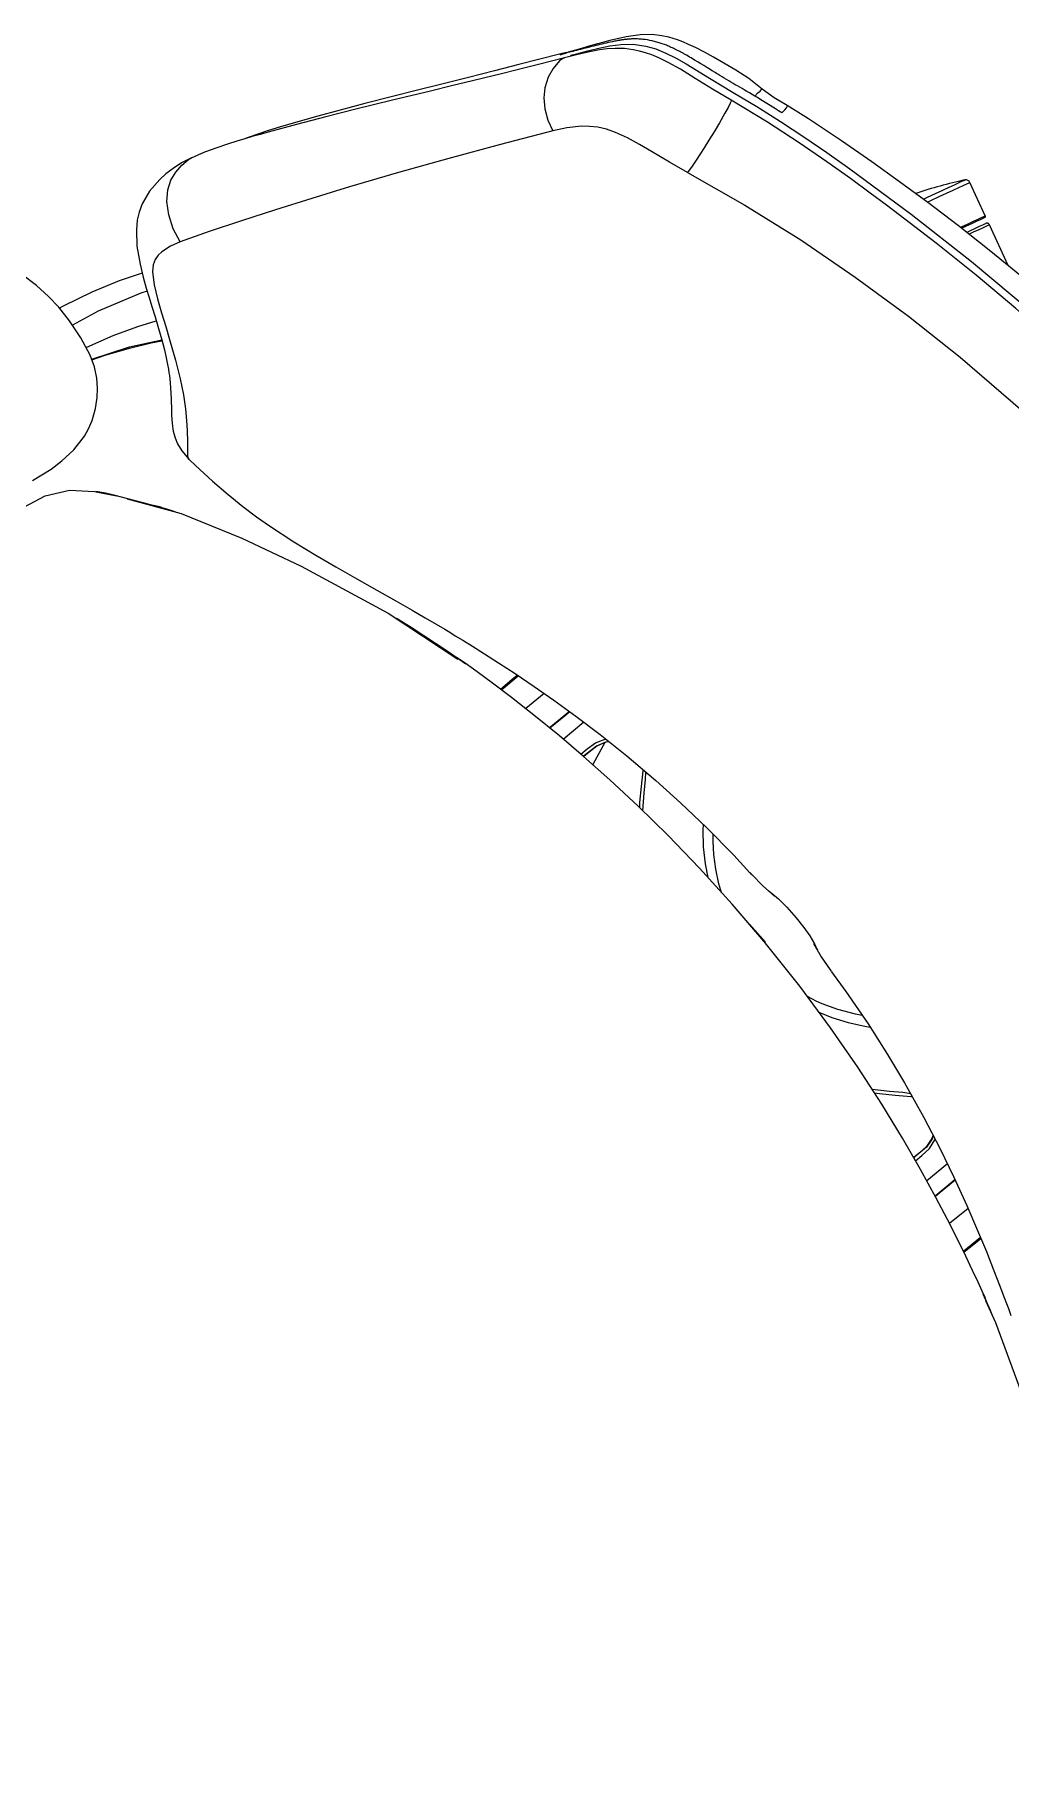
# Model space of a CAD drawing. Extents: x -15 to 8521, y -5327 to 1905.
# Drawn here: x 460.86 to 487.98, y 1236.62 to 1284.56 of the extents above; entities that cross this region are included whole.
import ezdxf

# ---------------------------------------------------------------- set-up
doc = ezdxf.new("R2010")
doc.units = 0
doc.layers.add('AR-MOB', color=2, linetype='Continuous')

# ---------------------------------------------------------------- blocks, each defined once
blk = doc.blocks.new('CAD-GIR-TELA')
at = {"color": 1, "linetype": 'Continuous'}
for p, q in [((-0.1154032436404577, 0.3756254227564568), (-0.1252364881761423, 0.3782101589799822)), ((-0.1127301021231233, 0.3749121335754353), (-0.1127300341793216, 0.3749123826983123)), ((-0.1007534513430528, 0.3717639679557578), (-0.1127301021231233, 0.3749121335754353)), ((-0.1007528738202836, 0.3717640811901219), (-0.1127300341793216, 0.3749123826983123)), ((-0.1964169620066514, 0.3420543808038019), (-0.1973052612461288, 0.3417538458766103)), ((-0.2250081719705577, 0.3128778524605877), (-0.2243248003919689, 0.3145944798625351)), ((-0.224890947496533, 0.3131293777737483), (-0.2250081493173184, 0.3128778524605877)), ((-0.2243248003919689, 0.3145944798625351), (-0.2241398140108686, 0.3150591879234526)), ((0.01881182321403685, 0.2092578268939178), (0.01954467152086181, 0.209238100750099)), ((-0.09085921655787388, 0.1966699657459685), (-0.09085921655787388, 0.1900465565022387)), ((-0.0776581464103856, 0.2001176018434307), (-0.07765811243803, 0.1926032095939263)), ((-0.06958580551849991, 0.201015764170279), (-0.06697453750621207, 0.1945635488559674)), ((-0.005117125702781777, 0.1999758272718282), (0.001583335953228016, 0.2002067205316962)), ((0.08123604386469196, 0.2001074556769709), (0.08123600989279112, 0.1927093367030466)), ((0.09443711401195287, 0.196673612030736), (0.09443711401195287, 0.1900571556229806))]:
    blk.add_line(p, q, dxfattribs=at)
at = {"color": 1, "linetype": 'Continuous', "flags": 128}
for points in [[(-0.09469449627499671, 0.3729732869674081), (-0.1067777950618165, 0.3705615564886102), (-0.118019573410038, 0.368081158179848), (-0.1283622212461069, 0.3656328516767644), (-0.1378260931815021, 0.3632577651665088), (-0.1470587548049025, 0.3607984518639569), (-0.1568713559538537, 0.3580369277219688), (-0.1673986278144639, 0.3548011155262429), (-0.1740321379331817, 0.3525550076401487)], [(-0.2230371203374943, 0.3149997377299769), (-0.2222625918004724, 0.3166616030039222), (-0.2209349385591395, 0.3194749224276165), (-0.2195684218861516, 0.322279318674191), (-0.2180971822724587, 0.3250891050624887), (-0.2164507400725597, 0.3277788360187515), (-0.2143613995469877, 0.3303761870106428), (-0.2117154692421082, 0.3327701617017738), (-0.209369779435292, 0.3343835835503342), (-0.2067169642232329, 0.3358361841219448), (-0.2038163945521774, 0.337127601042539), (-0.2007795536858339, 0.3382759751111735), (-0.1935930207939691, 0.3407187329312364), (-0.1863543982231022, 0.343322719707885), (-0.1791210525434508, 0.3459151108586411), (-0.1717943304263372, 0.3483622850003485), (-0.1644168208515566, 0.3506534844391354), (-0.1569600443415311, 0.3528137802018136), (-0.1494419491816643, 0.3548670203103939), (-0.1288834466420212, 0.359998104933311), (-0.1080827496291477, 0.3646012491290094), (-0.08633711715674508, 0.368643726958453)], [(-0.1299292379706003, 0.3652998626025692), (-0.1296066328666257, 0.3665271638865306), (-0.1289824284024235, 0.3689018653876701), (-0.1284218073276406, 0.3710346442067021), (-0.1279315866356683, 0.372899591368423), (-0.1275177113082009, 0.3744741044793045), (-0.1271852091597339, 0.3757390688892883), (-0.1269381114866519, 0.3766790841473266), (-0.1267794190757741, 0.3772827811276329), (-0.1267110683277224, 0.3775428446228943), (-0.1267082147157907, 0.3775536928656038)], [(-0.1252364881761423, 0.3782101589799822), (-0.1252478799699475, 0.378166811299252), (-0.1253388331122096, 0.3778207997938807), (-0.1255196862819048, 0.3771327854401534), (-0.1257882992933901, 0.3761108761045762), (-0.1261415467288316, 0.3747670524226123), (-0.1265752614201574, 0.3731170318965269), (-0.1270843703080118, 0.371180200951585), (-0.1276629170147316, 0.3689792525628945), (-0.1283040959274331, 0.3665400051240795), (-0.1285341851958037, 0.3656646716913201)], [(-0.1173137126718302, 0.3683574147844411), (-0.1172511370909888, 0.3685954420589042), (-0.1167420282035891, 0.3705322730197622), (-0.116308302193147, 0.3721822935458476), (-0.1159550660763671, 0.3735261172273567), (-0.1156864417459929, 0.3745480265633887), (-0.115505599895414, 0.3752360409166613), (-0.1154146467531518, 0.3755820750602652), (-0.1154032436404577, 0.3756254227564568)], [(-0.1151280288470389, 0.3751539203694847), (-0.115154232219993, 0.3750542252137166), (-0.1152703243169526, 0.3746125725006095), (-0.1154777998572172, 0.3738232549912937), (-0.1157741676004207, 0.372695807403943), (-0.1161558039314059, 0.371243931562276), (-0.116618077362773, 0.3694852700355113), (-0.1168898723713028, 0.3684512894824366)], [(-0.1151264321815688, 0.3688327672721243), (-0.1148993210786102, 0.3696967995083469), (-0.1144824902382879, 0.3712825458874249), (-0.11414790449885, 0.3725554143320551), (-0.1138996291422245, 0.3734999138391686), (-0.113740698927586, 0.3741045393808236), (-0.113673038936895, 0.3743619530955584)], [(-0.1127301021231233, 0.3749121335754353), (-0.1127995173051204, 0.3746480614381653), (-0.1129625693959042, 0.3740277636848077), (-0.1132172653874477, 0.3730587820241453), (-0.1135605251968173, 0.3717529385344278), (-0.1139881589888319, 0.3701260639377324), (-0.1142945823021364, 0.3689603417446961)], [(-0.1127301021231233, 0.3749121335754353), (-0.112879554275878, 0.3749360948318099), (-0.1130307955754688, 0.374930432898509), (-0.113178028248285, 0.3748953742770027), (-0.1133155790280398, 0.3748323004365375), (-0.1134381823405874, 0.374743589411537), (-0.1135411047841899, 0.374632661002579), (-0.1136204170254587, 0.3745037956118722), (-0.113673038936895, 0.3743619530955584)], [(0.001793067785456515, 0.3738249309349158), (-0.008440534938017663, 0.3737308297527306), (-0.0175429400972007, 0.373479712102835), (-0.02551266534260321, 0.3731309375830278), (-0.03235018520035737, 0.372734421729092), (-0.03805730263820806, 0.3723341916461322), (-0.0426912023992827, 0.3719629959109625), (-0.04721888162907817, 0.3715604331137001), (-0.05179856563950125, 0.3711132543558051), (-0.05642964292019315, 0.3706202593152739), (-0.07326366677239093, 0.3684852157261957), (-0.09008352165596989, 0.3658244285365981), (-0.1042830947374114, 0.3631783396899664), (-0.1182023629644391, 0.3602526197460065), (-0.1308435141288555, 0.3573433420328911), (-0.1351482635989214, 0.3563067343375224), (-0.1405913542050712, 0.3549627747679551), (-0.1472114908547155, 0.3532699727493309), (-0.1549940544807669, 0.3511780050816924), (-0.1639153329194869, 0.3486153050475878), (-0.1739364061288597, 0.3454604810203818), (-0.1850353850800275, 0.3415523946114263)], [(-0.1819499309438015, 0.3501411482639014), (-0.1866185835942815, 0.3491311516204405), (-0.1907072853703085, 0.3478029322059228), (-0.1943012029273632, 0.3465375827854587), (-0.1974262452399671, 0.3453613747064992), (-0.2000695823896876, 0.3442893686706157), (-0.2026862745162816, 0.3431365782967077), (-0.2045784328900027, 0.3422259370895517), (-0.206131906300925, 0.3414183882014186), (-0.2074572041592546, 0.3406645596451199), (-0.2085603734242341, 0.3399743484646933), (-0.2095778891077771, 0.3392757349906788), (-0.2111211484077558, 0.3380696546014406), (-0.2130748292322551, 0.3361989096192701), (-0.2151491996382902, 0.3335727280959873), (-0.2171696458954102, 0.33016033182912), (-0.2192855748187412, 0.3259928840161592), (-0.2216048574057368, 0.3208976959781467)], [(-0.1817841271567886, 0.3473010819011506), (-0.1818852491185226, 0.348543421263912), (-0.1819431026619895, 0.349331108120623), (-0.1819683435173829, 0.3497894522038223), (-0.1819713556699298, 0.3500407963224461), (-0.1819417664530647, 0.3500625834053608)], [(-0.1740446281326058, 0.3525985138621763), (-0.1779689416082419, 0.351163352012918), (-0.1819499422629178, 0.3501411709171407)], [(-0.177292613477448, 0.3194041710371494), (-0.1601585218120363, 0.3258944344725023), (-0.1428227071214678, 0.3317754069530565), (-0.1252393644410859, 0.3369029358882472), (-0.1074780504923183, 0.3414216721134835), (-0.08955182169324871, 0.3453024227424066), (-0.06693295068293992, 0.3491766508368528), (-0.04412830911155652, 0.3519391261920646), (-0.02119832457606208, 0.3535873802088645), (0.0017915220780651, 0.3541324423067636)], [(-0.1734273651852618, 0.3501818235272367), (-0.1744238411527022, 0.3498504197996226), (-0.1754193319495698, 0.3495158453788463)], [(-0.1734273651852618, 0.3501818235272367), (-0.1735405810168231, 0.3513684722011021), (-0.1736705561477265, 0.3520411993531525), (-0.1738024110372862, 0.3524080014367428), (-0.1739416603829795, 0.3525883223896926), (-0.1740386944397869, 0.3525745525907951)], [(-0.1863028067725736, 0.3456509934312635), (-0.1869871635226446, 0.3453977921899423), (-0.1876564369019889, 0.3451508190705681)], [(-0.1849631276209038, 0.3461460041194186), (-0.1856332276454395, 0.3458987139338205), (-0.1863028067725736, 0.3456509934312635)], [(-0.1833765545961796, 0.3467264872110718), (-0.1841717038821571, 0.3464365061140597), (-0.1849631276209038, 0.3461460041194186)], [(-0.1817841271567886, 0.3473010819011506), (-0.1825815298941507, 0.3470144073698975), (-0.1833765545961796, 0.3467264872110718)], [(-0.1801934096176865, 0.3478665042762259), (-0.1809892836336076, 0.3475846537130565), (-0.1817841271567886, 0.3473010819011506)], [(-0.1786076972255159, 0.3484221202043045), (-0.1794003779102695, 0.3481453200643045), (-0.1801934096176865, 0.3478665042762259)], [(-0.1754193319495698, 0.3495158453788463), (-0.1770146809446942, 0.3489726177499506), (-0.1786077085446323, 0.3484221428575438)], [(-0.1850353737609112, 0.3415523946109715), (-0.1906976261302589, 0.3394866529843057), (-0.1960785035128083, 0.3376455311909012), (-0.2006678099503461, 0.3360761364615428), (-0.2042902409561975, 0.3346753991163496), (-0.2068870937189331, 0.3334843114994328), (-0.2087750735906866, 0.3324710309429975), (-0.2103828335225444, 0.3314824137187316), (-0.2117380716360913, 0.3305378236150318), (-0.2132006824856489, 0.3293785560126707), (-0.2149570792435043, 0.327737571913076), (-0.2166637190041456, 0.3257895982965238), (-0.2179765606510955, 0.3239701503516699), (-0.2191199748631334, 0.3221173423507935), (-0.2204314802854697, 0.3197095525702025), (-0.2219095142093011, 0.3167298178645979), (-0.2235668499588428, 0.313223773368918)], [(-0.2007952372164254, 0.3405445495022832), (-0.2012330624654624, 0.3403856306226771), (-0.2016689739987214, 0.340225081105018)], [(-0.1990617146284421, 0.3411548822527948), (-0.1999324845644423, 0.3408516749082082), (-0.2007951692723964, 0.3405443683241174)], [(-0.1973052612461288, 0.3417538458766103), (-0.1981869587027631, 0.3414546018680085), (-0.1990617146284421, 0.3411548822527948)], [(-0.1955363516362922, 0.3423532624397012), (-0.1959763850456966, 0.3422036744150319), (-0.1964169620066514, 0.3420543808038019)], [(-0.1938201998409568, 0.3429419893004706), (-0.1946815256867467, 0.3426455083072142), (-0.1955363516362922, 0.3423532624397012)], [(-0.1929838657276832, 0.3432324459890879), (-0.1934018629171987, 0.3430869118974442), (-0.1938201998409568, 0.3429419893004706)], [(-0.1916518188497776, 0.3437021818504036), (-0.1923163815110911, 0.3434667137594261), (-0.1929838657276832, 0.3432324459890879)], [(-0.1903267927511934, 0.3441771719813005), (-0.1909905740733393, 0.3439384199618871), (-0.1916518188497776, 0.3437021818504036)], [(-0.1889843845565338, 0.3446640974411821), (-0.1896539523488627, 0.3444205667597089), (-0.1903267927511934, 0.3441771719813005)], [(-0.1876564369019889, 0.3451508190705681), (-0.1883153829364801, 0.3449086925566007), (-0.1889843845565338, 0.3446640974411821)], [(-0.1850342074114906, 0.3415491786422535), (-0.1850330637000752, 0.3415516245904655), (-0.1848507157808399, 0.3413302433646095), (-0.1845736438651784, 0.3407945347748864), (-0.184020836258469, 0.3395242255141966), (-0.1833587648363846, 0.3378621564083915), (-0.1822970635078036, 0.3350485199030118), (-0.1812956843091342, 0.332285319832863), (-0.1803933661333303, 0.3296970279052402), (-0.1796060529529768, 0.3273397877792377), (-0.1789473334033573, 0.325262450527589), (-0.1783873351416787, 0.3233807893584526), (-0.1778586473317318, 0.3214957083882837), (-0.177292613477448, 0.3194041710371494)], [(-0.2082768016275622, 0.3373011729759128), (-0.2098120662806195, 0.3363922076973722), (-0.2112313067968898, 0.3354239507652892)], [(-0.2076354188832283, 0.3376467315279115), (-0.2079581938467072, 0.3374751525734609), (-0.2082768016275622, 0.3373011729759128)], [(-0.2069774353660705, 0.3379823477289392), (-0.2073091561749152, 0.3378154795082082), (-0.2076354188832283, 0.3376467315279115)], [(-0.20628233228922, 0.3383180318737686), (-0.2066320580086085, 0.3381512995415505), (-0.2069774353660705, 0.3379823477289392)], [(-0.2055808425657233, 0.3386414183169109), (-0.2059317233156435, 0.3384813444063184), (-0.20628233228922, 0.3383180318737686)], [(-0.2049114672549877, 0.3389381031424819), (-0.2052465172675966, 0.3387910743008433), (-0.2055808425657233, 0.3386414183169109)], [(-0.2042324440374159, 0.3392263403675315), (-0.2045746620513, 0.3390827313260161), (-0.2049114672549877, 0.3389381031424819)], [(-0.2038172664881586, 0.3393962433779052), (-0.2040258857400659, 0.3393114277605491), (-0.2042324440374159, 0.3392263403675315)], [(-0.2033981708630108, 0.3395637457310841), (-0.203608081032371, 0.3394803116284493), (-0.2038172664881586, 0.3393962433779052)], [(-0.2029699255911055, 0.3397315425131637), (-0.203184002928765, 0.3396480631045051), (-0.2033981708630108, 0.3395637457310841)], [(-0.20254443200065, 0.3398954212498211), (-0.2027569693127589, 0.33981388954453), (-0.2029699255911055, 0.3397315425131637)], [(-0.201668849430007, 0.3402247866920334), (-0.2021082939979806, 0.3400607267767555), (-0.2025444999444517, 0.339895647719004)], [(-0.2157728945383042, 0.330973452053513), (-0.2158799275555339, 0.3308306130325036), (-0.2159851713940952, 0.3306877287213865)], [(-0.2155587605766414, 0.3312528793208003), (-0.215665612399107, 0.3311144112985858), (-0.2157728945383042, 0.330973452053513)], [(-0.2153511264953067, 0.3315165890853677), (-0.2154547850027484, 0.3313859118788969), (-0.2155587605766414, 0.3312528793208003)], [(-0.2151410691192268, 0.3317747728206086), (-0.2152470829935282, 0.3316456356542403), (-0.2153511264953067, 0.3315165890853677)], [(-0.2149295396459365, 0.3320255054604786), (-0.215036617953956, 0.3318996975131085), (-0.2151410691192268, 0.3317747728206086)], [(-0.2147093813939591, 0.3322773931299707), (-0.2148205362875615, 0.3321513360610879), (-0.2149295396459365, 0.3320255054604786)], [(-0.2142145292307305, 0.3328134867451809), (-0.2144658507124859, 0.332546085404374), (-0.2147093813939591, 0.3322773931299707)], [(-0.2136937001798742, 0.3333397286069157), (-0.2139572287665032, 0.3330779212396919), (-0.2142145292307305, 0.3328134867451809)], [(-0.2127644652207437, 0.3341978498024218), (-0.2132403838970731, 0.3337703971892552), (-0.2136938134140109, 0.3333397512592455)], [(-0.2117656112332043, 0.3350204367702645), (-0.2122750032153817, 0.3346128688267527), (-0.2127644652207437, 0.3341978498024218)], [(-0.2112313067968898, 0.3354239507652892), (-0.2115011087951189, 0.3352231562853376), (-0.2117656565237667, 0.3350204594075876)], [(-0.2182789073785898, 0.3269329898716933), (-0.2185621394712598, 0.3263983230622216), (-0.2188431973761453, 0.3258571790092901)], [(-0.2180014278151248, 0.3274450995618281), (-0.2181409376169086, 0.3271892259026572), (-0.2182789073785898, 0.3269329898716933)], [(-0.2177155006509111, 0.3279580245784928), (-0.2178600835441102, 0.3277006788075596), (-0.2180014278151248, 0.3274450995618281)], [(-0.2175546793730518, 0.3282392183714364), (-0.2176357581242883, 0.3280981685284132), (-0.2177155006509111, 0.3279580245784928)], [(-0.2173887170449689, 0.3285233110659647), (-0.2174724908825283, 0.3283807211828389), (-0.2175546793730518, 0.3282392183714364)], [(-0.2172101173268857, 0.3288220115232434), (-0.2172998248413478, 0.3286728085090544), (-0.2173887170449689, 0.3285233110659647)], [(-0.217033193521047, 0.3291122870491563), (-0.2171210212911774, 0.3289688365489383), (-0.2172101173268857, 0.3288220115232434)], [(-0.2168822013279623, 0.3293557950773902), (-0.2169573010955901, 0.3292352187472716), (-0.217033193521047, 0.3291122870491563)], [(-0.2167308467783187, 0.329594660316161), (-0.2168071468670405, 0.3294749672554644), (-0.2168822013279623, 0.3293557950773902)], [(-0.2165630726497056, 0.3298525496384173), (-0.2166480694611437, 0.3297227783400558), (-0.2167308467783187, 0.329594660316161)], [(-0.2163883456701114, 0.3301138134547728), (-0.2164765131597051, 0.3299829097786642), (-0.2165630726497056, 0.3298525496384173)], [(-0.2161909483527324, 0.3304001029755455), (-0.2162905982181655, 0.3302567883629308), (-0.2163883456701114, 0.3301138134547728)], [(-0.2159851713940952, 0.3306877287213865), (-0.2160893734369438, 0.3305434628946387), (-0.2161909483527324, 0.3304001029755455)], [(-0.2209360936051326, 0.3215918705095646), (-0.2211894080808179, 0.3210556410222125), (-0.2214467085459546, 0.3205093332967408)], [(-0.2204220814862765, 0.3226700593609166), (-0.220682439409984, 0.3221259711144739), (-0.2209360936051326, 0.3215918705095646)], [(-0.2199218165435468, 0.3237020242813742), (-0.220175629264304, 0.3231807196079899), (-0.2204220814862765, 0.3226700593609166)], [(-0.2194045884559728, 0.3247488687243276), (-0.2196642669409812, 0.3242260013726082), (-0.2199218165435468, 0.3237020242813742)], [(-0.2188431973761453, 0.3258571790092901), (-0.2191240967551948, 0.3253068173667089), (-0.2194045884559728, 0.3247488687243276)], [(-0.2216048574057368, 0.3208976733412783), (-0.22284939359497, 0.3179746031764807), (-0.2241569809568773, 0.3150658689996817)], [(-0.2230256606151215, 0.317138608782443), (-0.2232609701652564, 0.3166324327694383), (-0.2234957135426612, 0.316127298567153)], [(-0.2225474545155066, 0.3181645946883691), (-0.2227887657179508, 0.3176474345600582), (-0.2230256606151215, 0.317138608782443)], [(-0.2219939674698708, 0.3193456720268841), (-0.2222724209007083, 0.3187522344628633), (-0.2225474545155066, 0.3181645946883691)], [(-0.2215701837947108, 0.3208863947811551), (-0.2217812376604797, 0.320469994242103), (-0.2219939674698708, 0.3193456720268841)], [(-0.2214467085459546, 0.3205093332967408), (-0.2217176429371648, 0.3199335609238005), (-0.2219939674698708, 0.3193456720268841)], [(-0.177292613477448, 0.3194041710371494), (-0.1826834558480641, 0.317352991867665), (-0.188107431789831, 0.3153636862020903), (-0.1917195920752874, 0.3140406984039146), (-0.1952639225103212, 0.3126314908199674), (-0.1986008679871247, 0.3110253162358276), (-0.2008519810199232, 0.3096489025178926), (-0.202812456154561, 0.3081322089633431), (-0.2044730305103712, 0.3065117436817673), (-0.2058773688352176, 0.3048275704272783), (-0.2081377674169289, 0.3013619520575048), (-0.2099752429255659, 0.2978434966248642)], [(-0.2235607803625044, 0.3132369996164925), (-0.2265769325670135, 0.3068814446683064), (-0.2292032726152229, 0.3013426562288259), (-0.2314623802794813, 0.2966016555069473), (-0.2333600080730776, 0.292635726903427), (-0.2349006402309897, 0.2894264577994363), (-0.2374952734985527, 0.2840406771852031), (-0.2401257354392783, 0.2786002023872243), (-0.24483425934568, 0.2688794036630497), (-0.2493767756488978, 0.2594316455592889), (-0.2530568903537187, 0.2516573709926888), (-0.2565972461034107, 0.2440408376387495), (-0.2599809024675324, 0.236569113646965), (-0.2609151878643843, 0.2344544982788648), (-0.2618153431858445, 0.2323871033618161), (-0.2626800548600841, 0.2303656832687011), (-0.2635498396102776, 0.2282863756599909), (-0.2645696427166513, 0.2257681330615924), (-0.2657117433730036, 0.2227852729843107), (-0.2669041671986179, 0.2193488248490212), (-0.2680153084575068, 0.215457271267951)], [(-0.2243942835168582, 0.3146227894799267), (-0.2252199052747983, 0.312852215260591), (-0.2276168694661465, 0.3077240974844244), (-0.2301679512208921, 0.3022814032224233), (-0.2331579679655533, 0.2959307175174217), (-0.236324749990672, 0.2892349941753309), (-0.2396203973901265, 0.2822895120443718), (-0.2427544534918979, 0.275681548528155), (-0.245652611186415, 0.2695327896958588), (-0.2489984005926544, 0.2623476722919804), (-0.2519815098085019, 0.2558476023941694), (-0.2546212346451284, 0.2499963210457281), (-0.2569290348562845, 0.2447617138027454), (-0.2589224397456746, 0.2400929365830962), (-0.2602153514160364, 0.2369485984422681), (-0.2613669414536162, 0.2340213610950741), (-0.2623736315313181, 0.2313020749102179), (-0.262782263908548, 0.2301213372757047)], [(-0.2234956002923809, 0.3161270494451855), (-0.2241940552410142, 0.3146258242704789), (-0.224890947496533, 0.3131293777737483)], [(-0.2235030513879792, 0.3132057231532599), (-0.2237139014382592, 0.3127766399015854), (-0.2237822748390954, 0.3116233059922706), (-0.2233008301177506, 0.3089880880424971), (-0.2223397524903703, 0.3063201441700585), (-0.2206226041905666, 0.3036942570756764), (-0.2186408402178586, 0.3017785111219382), (-0.2160838700606291, 0.3000291125063086), (-0.2131332149929221, 0.2986489166310093), (-0.2099752429255659, 0.2978434966248642)], [(-0.2099752429255659, 0.2978434966248642), (-0.2162956486556595, 0.2842127090939357), (-0.2223896680129656, 0.270685127100478), (-0.2282742641259574, 0.2573555086287342), (-0.233875197844327, 0.2443305696133393), (-0.2380752356923495, 0.2342149309642991), (-0.2420113599446267, 0.2244603871590698), (-0.2456917237564085, 0.2151664974976484), (-0.2490790263900635, 0.2064333194934989), (-0.2519682835450112, 0.1983258293835206)], [(-0.2679800686421459, 0.2156046851196152), (-0.2686366932975943, 0.2125722492396562), (-0.2689733286408682, 0.2097774103331176), (-0.2690585292687047, 0.2072348893975686), (-0.2689655378414955, 0.2049491933357785), (-0.2682585900013237, 0.2006703415067932), (-0.2668323740126652, 0.1968879724777253), (-0.2655931373835756, 0.1947857453933466), (-0.2641626183240078, 0.1929368328005694), (-0.2623248710399366, 0.1910746713060689), (-0.2586844124709842, 0.1883052884058998), (-0.2542820853932426, 0.1857826861273679), (-0.2509584227891537, 0.184182411263464), (-0.2480115272562671, 0.1828834866373654), (-0.2455236552145834, 0.1818330638529915), (-0.243094984243271, 0.1808259774302314), (-0.240305444896876, 0.1796714092279217), (-0.2372396715998093, 0.1783830157787634), (-0.2341847012696689, 0.1770533355861517), (-0.2316212538689797, 0.1758756101048675), (-0.2295404288568079, 0.1748513567363261), (-0.2278879397292712, 0.1739748116328883), (-0.2267133396348981, 0.1733110642826432), (-0.2258644360442759, 0.1728086478042314), (-0.225206316654976, 0.1724052583626872), (-0.2243945326395078, 0.1718903403516379), (-0.2234342703391121, 0.1712561256081244), (-0.2223753093719552, 0.1705253976911081), (-0.2198416210474079, 0.168646465580423), (-0.2173924765650099, 0.166714084897194), (-0.2163127250203161, 0.165869189964269), (-0.2153730721190641, 0.1651631480476681), (-0.2145554676455959, 0.1645890402683108), (-0.213821795550075, 0.164117254802477), (-0.2131448785621615, 0.1637232528264576), (-0.2126091020134027, 0.1634400660391293), (-0.2119471325224822, 0.1631239721509701), (-0.2108102408299146, 0.1626606342706509), (-0.2091321371556205, 0.162149838136429), (-0.2068358419726337, 0.1617659596881822), (-0.2038205504009056, 0.161773433421331)], [(-0.2519682835450112, 0.1983258293835206), (-0.2560296722083422, 0.1991081487503834), (-0.2597820104003858, 0.2006173232507535), (-0.2629696056408193, 0.2026201495923488), (-0.2653435597742373, 0.2048862780352465), (-0.2668594153496997, 0.2072713974780527), (-0.2677080924706843, 0.2097302351730832), (-0.2680934203622201, 0.2122229538217653), (-0.2681362697983332, 0.2146717132936828), (-0.2679628110995509, 0.2154483933818483)], [(-0.009022718031474142, 0.209947471869782), (-0.008179003592658773, 0.210186676842568), (-0.005460306233771917, 0.2106925131215576), (-0.002188814718465437, 0.2110170772634774), (0.001791522077837726, 0.2111477318171637)], [(0.001791522077837726, 0.2111477318171637), (0.00513822446487211, 0.2110553065626846), (0.008038058087777245, 0.210813383880577), (0.01057396731243898, 0.2104179777516038), (0.01239539126595446, 0.2099817151952266)], [(-0.2036722985851611, 0.1618411500371622), (-0.2012716994433958, 0.1621027875448817), (-0.194971450158846, 0.1629967713693077), (-0.1893088467670623, 0.1639906428476934), (-0.1841873647599641, 0.1650611314967136), (-0.1795227434038225, 0.1661874127344163), (-0.1752420231493943, 0.1673510626696952), (-0.1675920164893796, 0.169727304211392), (-0.1608476911962953, 0.1720828344532492), (-0.1547526073909467, 0.1743394168897794), (-0.1491982713089328, 0.1764532169318045), (-0.1425792443837963, 0.1790050007784885), (-0.1368501473505148, 0.1812105126637107), (-0.1320454613230595, 0.1830381364188725), (-0.1280960428803155, 0.1845154116563208), (-0.1247912684407311, 0.1857293847770052), (-0.1221620408089166, 0.1866789120695103), (-0.1206485972099927, 0.1872184707758606), (-0.1189322982083922, 0.1878238550189053), (-0.116597819001754, 0.18863589947523), (-0.1136141662507271, 0.1896541851788243), (-0.1099387339754685, 0.1908777495964387), (-0.1055147896895505, 0.1923049847437142), (-0.1002685585165182, 0.1939334446556131), (-0.0941060355380614, 0.1957595510234569), (-0.08772059695957068, 0.1975500099119927), (-0.08044243148674468, 0.1994531863892917), (-0.07219257229644427, 0.2014218826552678), (-0.06288571117693209, 0.203392322777745), (-0.05242981920355305, 0.2052821824099738), (-0.04334393447265938, 0.2066443733738197), (-0.03343583788682736, 0.2078345550830818), (-0.02265045732269755, 0.208784897701662), (-0.01607681691984908, 0.2091403079912197)], [(-0.02243489655461417, 0.1993790831265869), (-0.02582385953610356, 0.2011702214545039), (-0.0298017348184203, 0.2037947043954773), (-0.03355152514609472, 0.2066988637266149), (-0.03464987895108607, 0.2076887265779988)], [(-0.0168840648323112, 0.1995703655720718), (-0.01737079107829231, 0.1997587491000559), (-0.01913488769855576, 0.2005253509655631), (-0.02282999693670718, 0.2024453546687255), (-0.02632861581537327, 0.2046620432120108), (-0.02923067458459627, 0.2067845399619728), (-0.03081693193257706, 0.2080653124712626)], [(-0.01532708256877413, 0.2092266183590255), (-0.0156408412105975, 0.2092034950665038), (-0.01608039286770691, 0.2092029968221141)], [(-0.01536341116911899, 0.209216041891068), (-0.01094567690734038, 0.2096405956021954), (-0.006690633830885417, 0.2102954537167534)], [(-0.006885084113946505, 0.2102649019825549), (-0.00711909638380348, 0.2102262423663888), (-0.008690456513022582, 0.2100027548958678), (-0.009030338971570018, 0.2099807186905309)], [(0.01027367868186957, 0.2102954537162987), (0.01452871928745481, 0.2096405956026501), (0.01894645527863759, 0.209216041891068)], [(0.0106204488736239, 0.2102485956384044), (0.01162167802453951, 0.2100880461207453), (0.01240080123511689, 0.2100082809406558)], [(0.01953941158399175, 0.2091442486898814), (0.02634871029044916, 0.2087728717756363), (0.03719113898455362, 0.2078102088171363), (0.04715536647449881, 0.2066051249166776), (0.05629633889202523, 0.2052262652514401), (0.067107595864627, 0.2032563460106758), (0.07670391153146738, 0.2012022905914819), (0.08518576805499833, 0.1991533082473325), (0.09358929752329459, 0.1969170521156229), (0.1007993613548024, 0.1948468262398819), (0.1069364792856504, 0.1929830341086927), (0.1121218617638533, 0.1913344177351064), (0.1164541734690374, 0.1899042610325523), (0.1199503549075871, 0.18871537024188), (0.1216386726921428, 0.1881303689287961), (0.1230331026536078, 0.1876419600380359), (0.1241418319204968, 0.1872503134436556), (0.1249711226012096, 0.1869554857403273)], [(0.03434200222295658, 0.2080631835733584), (0.0328753940648312, 0.2068363578964636), (0.02874162054808949, 0.2038822603908557), (0.02477955053905134, 0.2015464449750652), (0.02331817680760651, 0.2008107798696983), (0.02187274141238049, 0.2001492406802754), (0.02061283310695217, 0.1996281172005183)], [(0.02595698441746208, 0.1993495958254243), (0.02940175558501323, 0.2011702214540492), (0.03337962802606853, 0.2037947043954773), (0.03712942402103181, 0.2066988637270697), (0.03822397017393087, 0.2076853067778757)], [(-0.07138513099039301, 0.1938454357064074), (-0.07137771386692293, 0.1961095032274898), (-0.07117368078047548, 0.1989644717659758), (-0.0702977867952086, 0.2017099839922594), (-0.07020786978182514, 0.2018420653512294)], [(-0.0690234236010383, 0.2020928432971232), (-0.06956093268740915, 0.2012651379477575), (-0.07033297000089078, 0.198573980186211), (-0.07044381914738551, 0.1943830467248517), (-0.07044559132395989, 0.1940141837026204)], [(-0.06897375720200216, 0.2021033518208242), (-0.0695116456465712, 0.2012746952723319), (-0.07025638115078436, 0.1986745812505433), (-0.07033663892366349, 0.1959554535906136), (-0.07033965672803788, 0.1940325509694958)], [(-0.0494261996784644, 0.1969449314319718), (-0.0505585929620338, 0.1979799990713218), (-0.05371140700822252, 0.2010827334029273), (-0.05677460978859017, 0.204247884790675), (-0.05703965577777126, 0.204448973684066)], [(-0.05618158553966168, 0.2046040650998293), (-0.05450804255178809, 0.2031398915719365), (-0.05192919471414825, 0.2004591743902893), (-0.04833149781029533, 0.1970546142142666)], [(0.05975113732415593, 0.2045967725453011), (0.0580859371796123, 0.2031398915723912), (0.05550708934265458, 0.2004591743902893), (0.05198461393365506, 0.1971257959203285)], [(0.05306734931104984, 0.1970027509883039), (0.05413649041611279, 0.1979799990717765), (0.05728930446252889, 0.201082733403382), (0.0603525072579032, 0.204247884790675), (0.06060684654380566, 0.2044408431647753)], [(0.0725609232347324, 0.2020890837775369), (0.07308954310065019, 0.2012746952727866), (0.07383427860486336, 0.1986745812505433), (0.07391453637774248, 0.1959554535906136), (0.07391759382130658, 0.1940056681587521)], [(0.07261068021557548, 0.2020784393512258), (0.07313883014194289, 0.2012651379477575), (0.07391086178768091, 0.1985739801866657), (0.0740217166014645, 0.1943830467248517), (0.07402361334720808, 0.1939880029522101)], [(0.07496307373571653, 0.1938315526736005), (0.0749556113212293, 0.196109503227035), (0.07475157823478185, 0.1989644717659758), (0.07387567859791488, 0.2017099839918046), (0.07379785545458617, 0.2018243095640173)], [(-0.2519682835450112, 0.1983258293835206), (-0.2527365386852125, 0.1954461975124104), (-0.2530983582748831, 0.1926191988713981), (-0.2530078580869031, 0.1912161288123571), (-0.2526190650887656, 0.1898189471553451), (-0.2517980181771691, 0.188439577925692), (-0.2504369822429453, 0.1871126154424019), (-0.2473502371735776, 0.1851757618437659), (-0.2437563422699895, 0.1834376531064663), (-0.2400480538356078, 0.181820664235147), (-0.2363884579638125, 0.1802808134316365), (-0.2328588145539925, 0.1787967665372889), (-0.2273938349487707, 0.1764206608681889), (-0.2225918892984282, 0.1741502067166039), (-0.2185634077366103, 0.1719882236916419), (-0.2152505707376804, 0.169967969962272), (-0.2125266191094397, 0.1681285693880454), (-0.2102962513795319, 0.1664976748456866), (-0.2077229295719007, 0.1644806257518212), (-0.2059211015414348, 0.1630057511720224), (-0.2047049769009845, 0.1620918939956937), (-0.2038949367579335, 0.1617708968915395), (-0.2038342182841006, 0.1618054119767294)], [(0.001958721525397777, 0.2001005028414511), (-0.01248280062850426, 0.199846055973012), (-0.02598410048040023, 0.1991867136093788), (-0.0385263562345699, 0.1982019691399728), (-0.05010587118863441, 0.1969650199339412), (-0.06071539946788107, 0.1955512375188846), (-0.07037074069467053, 0.1940276364348392), (-0.0790761129785551, 0.1924639942048998), (-0.08803196879466668, 0.1906708628825982), (-0.09572384538728329, 0.1889723536405654), (-0.1021607904863231, 0.1874309288095901), (-0.1073521576154235, 0.1861024829108828), (-0.1113103407251401, 0.1850351649554796), (-0.1140436005402989, 0.1842701484365534)], [(-0.08249933486649752, 0.1989153262638865), (-0.0825183759200172, 0.1935490453251987), (-0.08252432093195239, 0.1917681437607826)], [(-0.0823943005111687, 0.1989427979174252), (-0.08239792414292424, 0.1975023818135924), (-0.08241289427792253, 0.1917939847762682)], [(0.1176266446811951, 0.1842701484365534), (0.117193269708423, 0.1843929442470653), (0.11655946261385, 0.1845715779372767), (0.1146903709220624, 0.1850912180016167), (0.1120176370679928, 0.185815457341505), (0.1085375468230723, 0.1867258267729994), (0.1042445288508134, 0.1877999503722094), (0.09913197005107577, 0.189012281536634), (0.0931952955622819, 0.1903335254623926), (0.08643032688200947, 0.191731431833432), (0.07766789371225968, 0.1933811126564251), (0.06779049183614916, 0.1950260601061018), (0.05680514768414469, 0.1965779708079936), (0.04468929284962542, 0.1979548374788465), (0.0314473549262857, 0.1990634648450396), (0.01708476372527912, 0.1998119938411946), (0.001624322630959796, 0.2001005028419058)], [(0.08597219796547506, 0.1989440208917586), (0.08597582159700323, 0.1975023818135924), (0.08599073510731614, 0.1918141865126017)], [(0.08607722665328765, 0.198916073631608), (0.0860962733740962, 0.1935490453251987), (0.08610213912334075, 0.1917932147566717)], [(-0.09952242451140592, 0.1880627202572214), (-0.09952245848353414, 0.1921865372946741), (-0.09952273025851355, 0.1941544408718983)], [(-0.09918182014894228, 0.1881442859339586), (-0.09918223913109614, 0.1882718717256466), (-0.09920275794911504, 0.194249266784027)], [(0.102759745908088, 0.1881520314427689), (0.1027601309335751, 0.1882718717256466), (0.1027806384170162, 0.1942451448917382)], [(0.1031003219657123, 0.1880712697579838), (0.1031003559376131, 0.1921865372946741), (0.1031006277125925, 0.1941479636284384)], [(-0.2519860166951275, 0.1846771728291969), (-0.2543420111940122, 0.1783641389165496), (-0.2567630498904236, 0.170533709404026), (-0.2588505559624537, 0.1618317625716372), (-0.2590342514245094, 0.1607184018344014)], [(-0.2471820327439218, 0.1825332626731324), (-0.2479090917236135, 0.1807692449606293), (-0.2515876437191764, 0.1685381303259419), (-0.2531315824423928, 0.1605021389896137)], [(-0.2062177410612094, 0.1416352721194016), (-0.1934936540383205, 0.150595878277727), (-0.1775531525643146, 0.1592942807556028), (-0.1610445562812401, 0.1670434050488439), (-0.1356186562454695, 0.1773673345642237), (-0.1134549642763432, 0.1842577714719482)], [(-0.1109031238197531, 0.1850511089264728), (-0.1167203317174881, 0.1834515248206117), (-0.1284413409746321, 0.1797958809665943), (-0.1330039344604756, 0.1781802283039724)], [(0.1218261389933559, 0.1829765913148549), (0.1203033758581569, 0.1834515248206117), (0.1154745813530553, 0.1847793252532028)], [(0.2272669940048218, 0.1125825360754789), (0.226015844699532, 0.1204252859433836), (0.223339294700736, 0.1281541179187116), (0.2199707896656946, 0.1331967293049274), (0.2155392923530144, 0.137369125639907), (0.2106980982455298, 0.1410847406009452), (0.2010207604528205, 0.1480613406702105), (0.1907626904301196, 0.1542741358603053), (0.1691715095746531, 0.1650207732996023), (0.1468835044076968, 0.1744574793287939), (0.1238619516991548, 0.1824335448645797), (0.1174168817331065, 0.1841527541027972)], [(-0.2458871280789481, 0.1594985969363734), (-0.2458536774418008, 0.1596700286686428), (-0.2437244996017398, 0.1674155293294461), (-0.2413324273238686, 0.1742913924467757), (-0.2392805687152304, 0.1792407066736814)], [(-0.2424402393637592, 0.158624169396262), (-0.242341178340439, 0.1589540897084589), (-0.2383584677857016, 0.168912349533457), (-0.2342465747740334, 0.177080263688822)], [(-0.2422521955395496, 0.1585556034974616), (-0.2409218472430439, 0.162271116543252), (-0.2381591907085294, 0.1687047267714661), (-0.2354229187405963, 0.1742404011570216), (-0.2339327682936982, 0.17693758320911)], [(-0.2268523059015024, 0.1245433278140808), (-0.2260106042838288, 0.1305564949043401), (-0.2258642322278774, 0.1342672519253938), (-0.2261554362994502, 0.1388046611655227), (-0.227196777350855, 0.143530929555709), (-0.2280415590494158, 0.1456984612641463), (-0.229176321859768, 0.1478817897368572), (-0.2311513821196058, 0.1507354560390013), (-0.233261535891188, 0.1530550670108823), (-0.2351691060046051, 0.1547338048176243), (-0.2374606678163218, 0.1563455054474616), (-0.2402986505874196, 0.1578433787658469), (-0.2435414382719046, 0.1590256451063397), (-0.2489143097047872, 0.1601089636733377), (-0.2545840924165077, 0.160637549567582), (-0.2594034088601802, 0.1607251168811672), (-0.2635206014467713, 0.1604748032241332), (-0.2679618825382022, 0.1598446537323071), (-0.2730613962844473, 0.1586487308281903)], [(-0.1947594903692789, 0.149704442332677), (-0.1960042077375874, 0.1489619715830486), (-0.1997333886656634, 0.1464009361739045)], [(-0.1983745495574567, 0.1474075130167876), (-0.1994652399423558, 0.1466041086428049), (-0.2008373619230497, 0.145564488810578), (-0.202538045353549, 0.1442974974497702), (-0.2045895755616129, 0.1428128843663217), (-0.2090134405848403, 0.1396132065588063), (-0.2112401846982266, 0.1379268025057172), (-0.2133787386690074, 0.136167042573561)], [(-0.224162574945467, 0.1074753900707037), (-0.2233035931324139, 0.1148317353763559), (-0.2213916520042858, 0.1245370657206877), (-0.2182646166818358, 0.1307944089439843), (-0.213580642873012, 0.1358660433734258), (-0.2087096896893854, 0.1398329118569563)]]:
    blk.add_lwpolyline(points, dxfattribs=at)
at = {"color": 1, "linetype": 'Continuous'}
for centre, radius, start, end in [((-0.01332476335096544, 0.3193006175652044), 0.1274724551363059, 152.8072388314965, 159.1426952270565), ((-0.125563623453445, 0.3769656317931549), 0.001286815761843249, 75.27244469185432, 152.8072388314965), ((-0.1155013888114809, 0.3752520516586628), 0.0003860447300971537, 345.2724446915732, 75.27244469185432)]:
    blk.add_arc(centre, radius, start, end, dxfattribs=at)
blk = doc.blocks.new('EST-2')
at = {"layer": 'AR-MOB', "color": 1, "xscale": -1, "rotation": 320.5397469830933}
blk.add_blockref('CAD-GIR-TELA', (2.598420082779441, 1.095706998833576), dxfattribs=at)

msp = doc.modelspace()

# ---------------------------------------------------------------- block references
at = {"layer": 'AR-MOB', "xscale": -100, "yscale": 100, "zscale": 100, "rotation": 270.0000000000013}
msp.add_blockref('EST-2', (356.0397658353436, 986.900628526835), dxfattribs=at)

doc.saveas('drawing.dxf')
